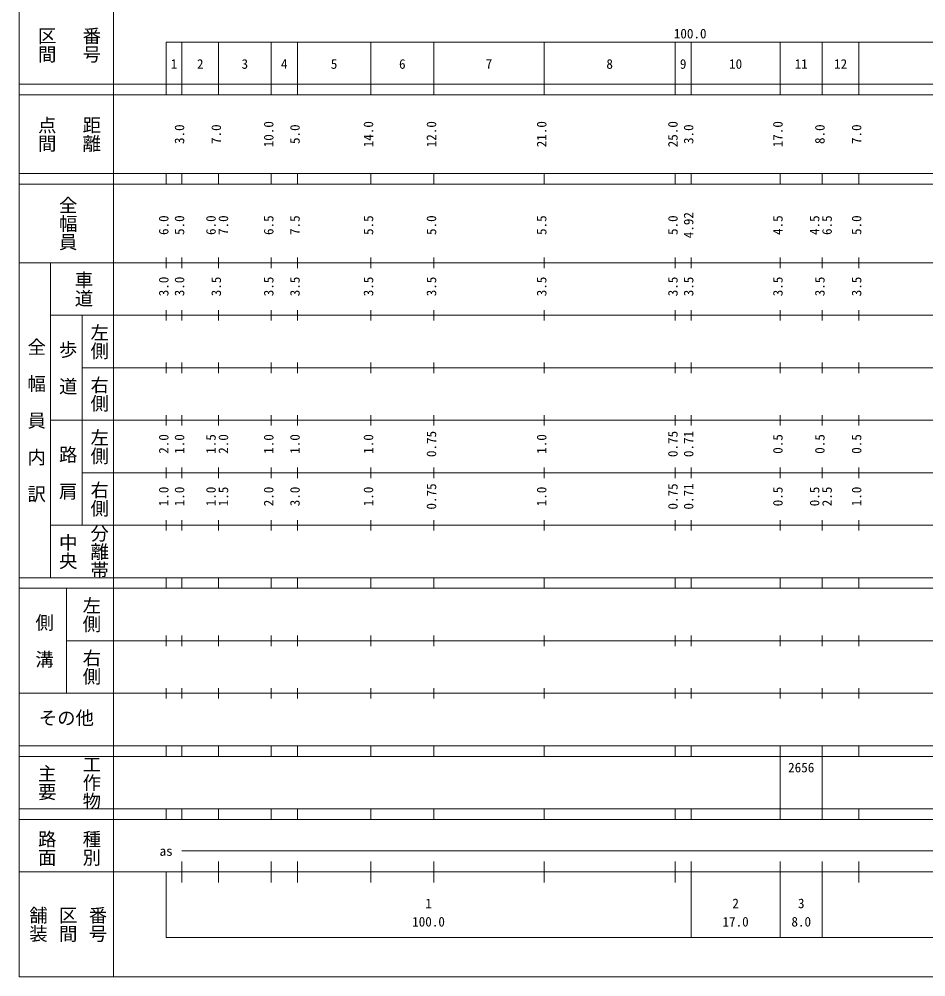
# Model space of a CAD drawing. Units: millimetres on the paper, enlarged 1000 times. Extents: x 49396 to 689396, y 4676 to 364676.
# Drawn here: x 49396 to 222134, y 4676 to 187085 of the extents above; entities that cross this region are included whole.
import ezdxf
from ezdxf.enums import TextEntityAlignment as Align

# ---------------------------------------------------------------- set-up
doc = ezdxf.new("R2010")
doc.units = ezdxf.units.MM
doc.header["$LTSCALE"] = 1000
doc.layers.add('S-SUV', color=7, linetype='Continuous', lineweight=13)
doc.styles.add('@ＭＳ ゴシック', font='')
doc.styles.add('ＭＳ ゴシック', font='')
doc.styles.get('@ＭＳ ゴシック').set_extended_font_data('@MS Gothic')
doc.styles.get('ＭＳ ゴシック').set_extended_font_data('MS Gothic')

msp = doc.modelspace()

# ---------------------------------------------------------------- linework, layer by layer
at = {"layer": 'S-SUV'}
for p, q in [((49396, 364676), (49396, 4676)), ((67396, 354676), (67396, 4676)), ((77396, 182676), (588396, 182676)), ((77396, 182676), (77396, 172676)), ((80396, 172676), (80396, 182676)), ((87396, 172676), (87396, 182676)), ((97396, 172676), (97396, 182676)), ((102396, 172676), (102396, 182676)), ((116396, 172676), (116396, 182676)), ((128396, 172676), (128396, 182676)), ((149396, 172676), (149396, 182676)), ((174396, 172676), (174396, 182676)), ((177396, 172676), (177396, 182676)), ((194396, 172676), (194396, 182676)), ((202396, 172676), (202396, 182676)), ((209396, 172676), (209396, 182676)), ((49396, 174676), (588396, 174676)), ((49396, 172676), (588396, 172676)), ((49396, 157676), (588396, 157676)), ((77396, 155676), (77396, 157676)), ((80396, 155676), (80396, 157676)), ((87396, 155676), (87396, 157676)), ((97396, 155676), (97396, 157676)), ((102396, 155676), (102396, 157676)), ((116396, 155676), (116396, 157676)), ((128396, 155676), (128396, 157676)), ((149396, 155676), (149396, 157676)), ((174396, 155676), (174396, 157676)), ((177396, 155676), (177396, 157676)), ((194396, 155676), (194396, 157676)), ((202396, 155676), (202396, 157676)), ((209396, 155676), (209396, 157676)), ((49396, 155676), (588396, 155676)), ((49396, 140676), (588396, 140676)), ((55396, 80676), (55396, 140676)), ((77396, 139676), (77396, 141676)), ((80396, 139676), (80396, 141676)), ((87396, 139676), (87396, 141676)), ((97396, 139676), (97396, 141676)), ((102396, 139676), (102396, 141676)), ((116396, 139676), (116396, 141676)), ((128396, 139676), (128396, 141676)), ((149396, 139676), (149396, 141676)), ((174396, 139676), (174396, 141676)), ((177396, 139676), (177396, 141676)), ((194396, 139676), (194396, 141676)), ((202396, 139676), (202396, 141676)), ((209396, 139676), (209396, 141676)), ((77396, 129676), (77396, 131676)), ((80396, 129676), (80396, 131676)), ((87396, 129676), (87396, 131676)), ((97396, 129676), (97396, 131676)), ((102396, 129676), (102396, 131676)), ((116396, 129676), (116396, 131676)), ((128396, 129676), (128396, 131676)), ((149396, 129676), (149396, 131676)), ((174396, 129676), (174396, 131676)), ((177396, 129676), (177396, 131676)), ((194396, 129676), (194396, 131676)), ((202396, 129676), (202396, 131676)), ((209396, 129676), (209396, 131676)), ((55396, 130676), (588396, 130676)), ((61396, 130676), (61396, 90676)), ((61396, 120676), (588396, 120676)), ((77396, 119676), (77396, 121676)), ((80396, 119676), (80396, 121676)), ((87396, 119676), (87396, 121676)), ((97396, 119676), (97396, 121676)), ((102396, 119676), (102396, 121676)), ((116396, 119676), (116396, 121676)), ((128396, 119676), (128396, 121676)), ((149396, 119676), (149396, 121676)), ((174396, 119676), (174396, 121676)), ((177396, 119676), (177396, 121676)), ((194396, 119676), (194396, 121676)), ((202396, 119676), (202396, 121676)), ((209396, 119676), (209396, 121676)), ((77396, 109676), (77396, 111676)), ((80396, 109676), (80396, 111676)), ((87396, 109676), (87396, 111676)), ((97396, 109676), (97396, 111676)), ((102396, 109676), (102396, 111676)), ((116396, 109676), (116396, 111676)), ((128396, 109676), (128396, 111676)), ((149396, 109676), (149396, 111676)), ((174396, 109676), (174396, 111676)), ((177396, 109676), (177396, 111676)), ((194396, 109676), (194396, 111676)), ((202396, 109676), (202396, 111676)), ((209396, 109676), (209396, 111676)), ((55396, 110676), (588396, 110676)), ((61396, 100676), (588396, 100676)), ((77396, 99676), (77396, 101676)), ((80396, 99676), (80396, 101676)), ((87396, 99676), (87396, 101676)), ((97396, 99676), (97396, 101676)), ((102396, 99676), (102396, 101676)), ((116396, 99676), (116396, 101676)), ((128396, 99676), (128396, 101676)), ((149396, 99676), (149396, 101676)), ((174396, 99676), (174396, 101676)), ((177396, 99676), (177396, 101676)), ((194396, 99676), (194396, 101676)), ((202396, 99676), (202396, 101676)), ((209396, 99676), (209396, 101676)), ((77396, 89676), (77396, 91676)), ((80396, 89676), (80396, 91676)), ((87396, 89676), (87396, 91676)), ((97396, 89676), (97396, 91676)), ((102396, 89676), (102396, 91676)), ((116396, 89676), (116396, 91676)), ((128396, 89676), (128396, 91676)), ((149396, 89676), (149396, 91676)), ((174396, 89676), (174396, 91676)), ((177396, 89676), (177396, 91676)), ((194396, 89676), (194396, 91676)), ((202396, 89676), (202396, 91676)), ((209396, 89676), (209396, 91676)), ((55396, 90676), (588396, 90676)), ((49396, 80676), (588396, 80676)), ((77396, 78676), (77396, 80676)), ((80396, 78676), (80396, 80676)), ((87396, 78676), (87396, 80676)), ((97396, 78676), (97396, 80676)), ((102396, 78676), (102396, 80676)), ((116396, 78676), (116396, 80676)), ((128396, 78676), (128396, 80676)), ((149396, 78676), (149396, 80676)), ((174396, 78676), (174396, 80676)), ((177396, 78676), (177396, 80676)), ((194396, 78676), (194396, 80676)), ((202396, 78676), (202396, 80676)), ((209396, 78676), (209396, 80676)), ((49396, 78676), (588396, 78676)), ((58396, 78676), (58396, 58676)), ((77396, 67676), (77396, 69676)), ((80396, 67676), (80396, 69676)), ((87396, 67676), (87396, 69676)), ((97396, 67676), (97396, 69676)), ((102396, 67676), (102396, 69676)), ((116396, 67676), (116396, 69676)), ((128396, 67676), (128396, 69676)), ((149396, 67676), (149396, 69676)), ((174396, 67676), (174396, 69676)), ((177396, 67676), (177396, 69676)), ((194396, 67676), (194396, 69676)), ((202396, 67676), (202396, 69676)), ((209396, 67676), (209396, 69676)), ((58396, 68676), (588396, 68676)), ((49396, 58676), (588396, 58676)), ((77396, 57676), (77396, 59676)), ((80396, 57676), (80396, 59676)), ((87396, 57676), (87396, 59676)), ((97396, 57676), (97396, 59676)), ((102396, 57676), (102396, 59676)), ((116396, 57676), (116396, 59676)), ((128396, 57676), (128396, 59676)), ((149396, 57676), (149396, 59676)), ((174396, 57676), (174396, 59676)), ((177396, 57676), (177396, 59676)), ((194396, 57676), (194396, 59676)), ((202396, 57676), (202396, 59676)), ((209396, 57676), (209396, 59676)), ((49396, 48676), (588396, 48676)), ((77396, 46676), (77396, 48676)), ((80396, 46676), (80396, 48676)), ((87396, 46676), (87396, 48676)), ((97396, 46676), (97396, 48676)), ((102396, 46676), (102396, 48676)), ((116396, 46676), (116396, 48676)), ((128396, 46676), (128396, 48676)), ((149396, 46676), (149396, 48676)), ((174396, 46676), (174396, 48676)), ((177396, 46676), (177396, 48676)), ((194396, 46676), (194396, 48676)), ((202396, 46676), (202396, 48676)), ((209396, 46676), (209396, 48676)), ((49396, 46676), (588396, 46676)), ((194396, 36676), (194396, 46676)), ((202396, 36676), (202396, 46676)), ((49396, 36676), (588396, 36676)), ((77396, 34676), (77396, 36676)), ((80396, 34676), (80396, 36676)), ((87396, 34676), (87396, 36676)), ((97396, 34676), (97396, 36676)), ((102396, 34676), (102396, 36676)), ((116396, 34676), (116396, 36676)), ((128396, 34676), (128396, 36676)), ((149396, 34676), (149396, 36676)), ((174396, 34676), (174396, 36676)), ((177396, 34676), (177396, 36676)), ((194396, 34676), (194396, 36676)), ((202396, 34676), (202396, 36676)), ((209396, 34676), (209396, 36676)), ((49396, 34676), (588396, 34676)), ((80396, 28676), (574396, 28676)), ((80396, 22676), (80396, 26676)), ((87396, 22676), (87396, 26676)), ((97396, 22676), (97396, 26676)), ((102396, 22676), (102396, 26676)), ((116396, 22676), (116396, 26676)), ((128396, 22676), (128396, 26676)), ((149396, 22676), (149396, 26676)), ((174396, 22676), (174396, 26676)), ((177396, 12176), (177396, 26676)), ((194396, 12176), (194396, 26676)), ((202396, 12176), (202396, 26676)), ((209396, 22676), (209396, 26676)), ((49396, 24676), (588396, 24676)), ((77396, 24676), (77396, 12176)), ((77396, 12176), (588396, 12176)), ((49396, 4676), (689396, 4676))]:
    msp.add_line(p, q, dxfattribs=at)

# ---------------------------------------------------------------- texts
for s, height, rotation, style, p in [('区間', 2566, 270, '@ＭＳ ゴシック', (52646, 185676)), ('番号', 2566, 270, '@ＭＳ ゴシック', (61146, 185676)), ('点間', 2566, 270, '@ＭＳ ゴシック', (52646, 168676)), ('距離', 2566, 270, '@ＭＳ ゴシック', (61146, 168676)), ('3.0', 1833, 90, 'ＭＳ ゴシック', (81396, 163301)), ('7.0', 1833, 90, 'ＭＳ ゴシック', (88396, 163301)), ('10.0', 1833, 90, 'ＭＳ ゴシック', (98396, 162676)), ('5.0', 1833, 90, 'ＭＳ ゴシック', (103396, 163301)), ('14.0', 1833, 90, 'ＭＳ ゴシック', (117396, 162676)), ('12.0', 1833, 90, 'ＭＳ ゴシック', (129396, 162676)), ('21.0', 1833, 90, 'ＭＳ ゴシック', (150396, 162676)), ('25.0', 1833, 90, 'ＭＳ ゴシック', (175396, 162676)), ('3.0', 1833, 90, 'ＭＳ ゴシック', (178396, 163301)), ('17.0', 1833, 90, 'ＭＳ ゴシック', (195396, 162676)), ('8.0', 1833, 90, 'ＭＳ ゴシック', (203396, 163301)), ('7.0', 1833, 90, 'ＭＳ ゴシック', (210396, 163301)), ('全幅員', 2566, 270, '@ＭＳ ゴシック', (56646, 153426)), ('6.0', 1833, 90, 'ＭＳ ゴシック', (78396, 145975)), ('5.0', 1833, 90, 'ＭＳ ゴシック', (81396, 145975)), ('6.0', 1833, 90, 'ＭＳ ゴシック', (87396, 145975)), ('7.0', 1833, 90, 'ＭＳ ゴシック', (89766, 145975)), ('5.0', 1833, 90, 'ＭＳ ゴシック', (129396, 145975)), ('5.0', 1833, 90, 'ＭＳ ゴシック', (175396, 145975)), ('4.92', 1833, 90, 'ＭＳ ゴシック', (178396, 145350)), ('5.0', 1833, 90, 'ＭＳ ゴシック', (210396, 145975)), ('6.5', 1833, 90, 'ＭＳ ゴシック', (98396, 145975)), ('7.5', 1833, 90, 'ＭＳ ゴシック', (103396, 145975)), ('5.5', 1833, 90, 'ＭＳ ゴシック', (117396, 145975)), ('5.5', 1833, 90, 'ＭＳ ゴシック', (150396, 145975)), ('4.5', 1833, 90, 'ＭＳ ゴシック', (195396, 145975)), ('4.5', 1833, 90, 'ＭＳ ゴシック', (202396, 145975)), ('6.5', 1833, 90, 'ＭＳ ゴシック', (204766, 145975)), ('車道', 2566, 270, '@ＭＳ ゴシック', (59646, 139176)), ('3.0', 1833, 90, 'ＭＳ ゴシック', (78396, 134301)), ('3.0', 1833, 90, 'ＭＳ ゴシック', (81396, 134301)), ('3.5', 1833, 90, 'ＭＳ ゴシック', (88396, 134301)), ('3.5', 1833, 90, 'ＭＳ ゴシック', (98396, 134301)), ('3.5', 1833, 90, 'ＭＳ ゴシック', (103396, 134301)), ('3.5', 1833, 90, 'ＭＳ ゴシック', (117396, 134301)), ('3.5', 1833, 90, 'ＭＳ ゴシック', (129396, 134301)), ('3.5', 1833, 90, 'ＭＳ ゴシック', (150396, 134301)), ('3.5', 1833, 90, 'ＭＳ ゴシック', (175396, 134301)), ('3.5', 1833, 90, 'ＭＳ ゴシック', (178396, 134301)), ('3.5', 1833, 90, 'ＭＳ ゴシック', (195396, 134301)), ('3.5', 1833, 90, 'ＭＳ ゴシック', (203396, 134301)), ('3.5', 1833, 90, 'ＭＳ ゴシック', (210396, 134301)), ('左側', 2566, 270, '@ＭＳ ゴシック', (62646, 129176)), ('全\u3000幅\u3000員\u3000内\u3000訳', 2566, 270, '@ＭＳ ゴシック', (50646, 126426)), ('歩\u3000道', 2566, 270, '@ＭＳ ゴシック', (56646, 125926)), ('右側', 2566, 270, '@ＭＳ ゴシック', (62646, 119176)), ('左側', 2566, 270, '@ＭＳ ゴシック', (62646, 109176)), ('2.0', 1833, 90, 'ＭＳ ゴシック', (78396, 104301)), ('1.0', 1833, 90, 'ＭＳ ゴシック', (81396, 104301)), ('1.5', 1833, 90, 'ＭＳ ゴシック', (87396, 104301)), ('2.0', 1833, 90, 'ＭＳ ゴシック', (89766, 104301)), ('1.0', 1833, 90, 'ＭＳ ゴシック', (98396, 104301)), ('1.0', 1833, 90, 'ＭＳ ゴシック', (103396, 104301)), ('1.0', 1833, 90, 'ＭＳ ゴシック', (117396, 104301)), ('0.75', 1833, 90, 'ＭＳ ゴシック', (129396, 103676)), ('1.0', 1833, 90, 'ＭＳ ゴシック', (150396, 104301)), ('0.75', 1833, 90, 'ＭＳ ゴシック', (175396, 103676)), ('0.71', 1833, 90, 'ＭＳ ゴシック', (178396, 103676)), ('0.5', 1833, 90, 'ＭＳ ゴシック', (195396, 104301)), ('0.5', 1833, 90, 'ＭＳ ゴシック', (203396, 104301)), ('0.5', 1833, 90, 'ＭＳ ゴシック', (210396, 104301)), ('路\u3000肩', 2566, 270, '@ＭＳ ゴシック', (56646, 105926)), ('右側', 2566, 270, '@ＭＳ ゴシック', (62646, 99176)), ('0.75', 1833, 90, 'ＭＳ ゴシック', (129396, 93676)), ('0.75', 1833, 90, 'ＭＳ ゴシック', (175396, 93676)), ('0.71', 1833, 90, 'ＭＳ ゴシック', (178396, 93676)), ('1.0', 1833, 90, 'ＭＳ ゴシック', (78396, 94301)), ('1.0', 1833, 90, 'ＭＳ ゴシック', (81396, 94301)), ('1.0', 1833, 90, 'ＭＳ ゴシック', (87396, 94301)), ('1.5', 1833, 90, 'ＭＳ ゴシック', (89766, 94301)), ('2.0', 1833, 90, 'ＭＳ ゴシック', (98396, 94301)), ('3.0', 1833, 90, 'ＭＳ ゴシック', (103396, 94301)), ('1.0', 1833, 90, 'ＭＳ ゴシック', (117396, 94301)), ('1.0', 1833, 90, 'ＭＳ ゴシック', (150396, 94301)), ('0.5', 1833, 90, 'ＭＳ ゴシック', (195396, 94301)), ('0.5', 1833, 90, 'ＭＳ ゴシック', (202396, 94301)), ('2.5', 1833, 90, 'ＭＳ ゴシック', (204766, 94301)), ('1.0', 1833, 90, 'ＭＳ ゴシック', (210396, 94301)), ('分離帯', 2566, 270, '@ＭＳ ゴシック', (62646, 90926)), ('中央', 2566, 270, '@ＭＳ ゴシック', (56646, 89176)), ('左側', 2566, 270, '@ＭＳ ゴシック', (61146, 77176)), ('側\u3000溝', 2566, 270, '@ＭＳ ゴシック', (52146, 73926)), ('右側', 2566, 270, '@ＭＳ ゴシック', (61146, 67176)), ('工作物', 2566, 270, '@ＭＳ ゴシック', (61146, 46926)), ('主要', 2566, 270, '@ＭＳ ゴシック', (52646, 45176)), ('路面', 2566, 270, '@ＭＳ ゴシック', (52646, 32676)), ('種別', 2566, 270, '@ＭＳ ゴシック', (61146, 32676)), ('舗装', 2566, 270, '@ＭＳ ゴシック', (50980, 18176)), ('区間', 2566, 270, '@ＭＳ ゴシック', (56646, 18176)), ('番号', 2566, 270, '@ＭＳ ゴシック', (62313, 18176))]:
    msp.add_text(s, height=height, rotation=rotation, dxfattribs=dict(at, style=style)).set_placement(p, align=Align.BOTTOM_LEFT)
at = {"layer": 'S-SUV', "style": 'ＭＳ ゴシック'}
for s, height, p in [('100.0', 1833, (174116, 182870)), ('1', 1833, (78271, 177081)), ('2', 1833, (83271, 177081)), ('3', 1833, (91771, 177081)), ('4', 1833, (99271, 177081)), ('5', 1833, (108771, 177081)), ('6', 1833, (121771, 177081)), ('7', 1833, (138271, 177081)), ('8', 1833, (161271, 177081)), ('9', 1833, (175271, 177081)), ('10', 1833, (184646, 177081)), ('11', 1833, (197146, 177081)), ('12', 1833, (204646, 177081)), ('その他', 2566, (53146, 51926)), ('2656', 1833, (195896, 43081)), ('as', 1833, (76146, 27176)), ('1', 1833, (126771, 17199)), ('2', 1833, (185271, 17199)), ('3', 1833, (197771, 17199)), ('100.0', 1833, (124271, 13709)), ('17.0', 1833, (183396, 13709)), ('8.0', 1833, (196521, 13709))]:
    msp.add_text(s, height=height, dxfattribs=at).set_placement(p, align=Align.BOTTOM_LEFT)

doc.saveas('drawing.dxf')
